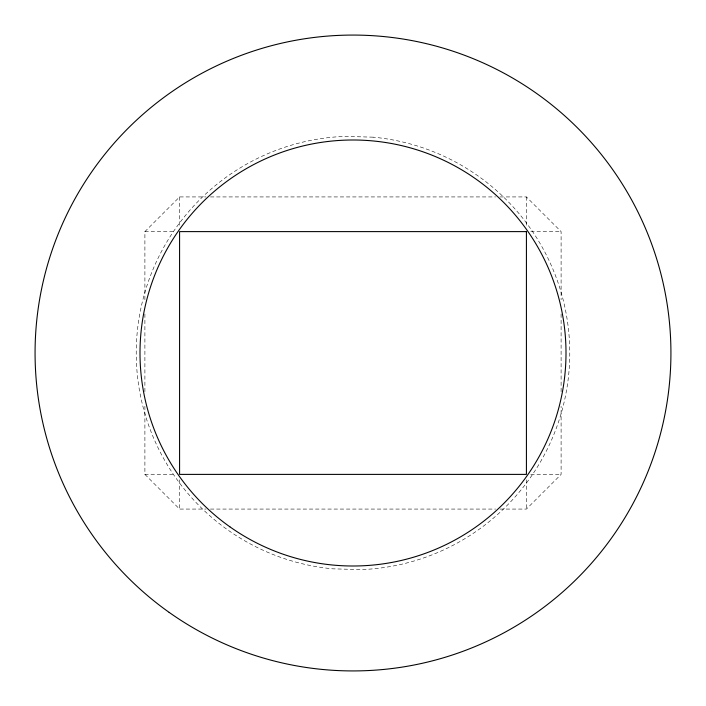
<?xml version="1.0" encoding="UTF-8"?>
<svg xmlns="http://www.w3.org/2000/svg" width="706" height="706" viewBox="0 0 706 706"><rect width="100%" height="100%" fill="white"/><g stroke="black" fill="none" stroke-linecap="round" stroke-linejoin="round"><path stroke-width="0.53" stroke-dasharray="3.53 2.65" d="M144.898 299.723L144.898 231.612L179.58 196.93L206.011 196.93M499.989 509.07L526.42 509.07L561.102 474.388L561.102 406.277M210.414 196.93L495.586 196.93M499.989 196.93L526.42 196.93L561.102 231.612L561.102 299.723M144.898 231.612L175.247 231.612M530.753 231.612L561.102 231.612M144.898 406.277L144.898 474.388L175.247 474.388M530.753 474.388L561.102 474.388M144.898 474.388L179.58 509.07L206.011 509.07M210.414 509.07L495.586 509.07M561.102 314.002L561.102 391.998M526.42 196.93L526.42 226.194M526.42 479.806L526.42 509.07M179.58 196.93L179.58 226.194M179.58 479.806L179.58 509.07M144.898 314.002L144.898 391.998M373.121 137.167L344.775 136.39A216.768 216.768 0 0 0 136.311 347.043A216.768 216.768 0 0 0 332.879 568.833L361.225 569.61A216.768 216.768 0 0 0 569.689 358.957A216.768 216.768 0 0 0 373.121 137.167"/><path stroke-width="1.06" d="M526.42 231.612L179.58 231.612L179.58 474.388L526.42 474.388L526.42 231.612M169.166 612.393A317.929 317.929 0 0 0 669.553 382.511A317.929 317.929 0 0 0 220.281 64.096A317.929 317.929 0 0 0 169.166 612.393M229.838 526.782A213 213 0 0 0 565.082 372.768A213 213 0 0 0 264.079 159.45A213 213 0 0 0 229.838 526.782"/></g></svg>
